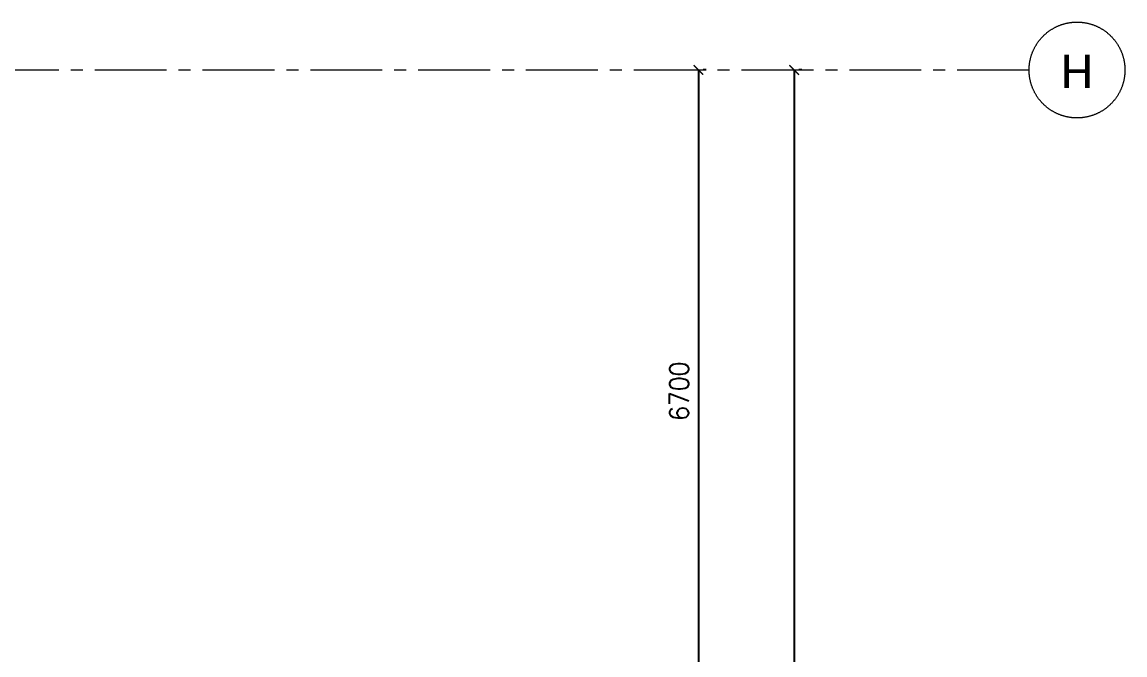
# Model space of a CAD drawing. Header units: millimetres. Extents: x -967280 to 3852, y 2833 to 1955156.
# Drawn here: x -592513 to -581004, y 507737 to 514337 of the extents above; entities that cross this region are included whole.
import ezdxf

# ---------------------------------------------------------------- set-up
doc = ezdxf.new("R2010")
doc.units = ezdxf.units.MM
doc.header["$LTSCALE"] = 1000
doc.header["$PDMODE"] = 35
doc.header["$PDSIZE"] = 25
doc.linetypes.add('Columns_Structural070816$0$CENTER2', pattern=[1.125, 0.75, -0.125, 0.125, -0.125])
doc.linetypes.add('HRZN_Line-Ptrn-Sold', pattern=[9144001.0, 9144000.0, -1])
doc.layers.add('_N-DIM 3', color=7, linetype='Continuous')
doc.layers.add('S -Beams', color=2, linetype='Continuous')
doc.layers.add('A-AX-ATT-100', color=7, linetype='HRZN_Line-Ptrn-Sold', lineweight=18)
doc.layers.add('ST-000-AXIS', color=9, linetype='Columns_Structural070816$0$CENTER2', lineweight=9)
doc.styles.add('Calibri_2', font='calibri.ttf', dxfattribs={"height": 300})
doc.styles.add('TUNELNO', font='romans.shx', dxfattribs={"width": 0.9})
doc.dimstyles.new('Copy(2) of DSEC', dxfattribs={"dimtxt": 200, "dimasz": 100, "dimexe": 50, "dimexo": 80, "dimgap": 100, "dimtad": 1, "dimdec": 0, "dimrnd": 5, "dimzin": 0, "dimdsep": 46, "dimtxsty": 'TUNELNO', "dimblk": 'ARCHTICK', "dimcen": 0.09, "dimclrd": 1, "dimclre": 1, "dimclrt": 3, "dimadec": 0, "dimazin": 0, "dimtfac": 0.78125, "dimtdec": 0, "dimtix": 1, "dimtmove": 2, "dimatfit": 3, "dimldrblk": 'ARCHTICK', "dimfxl": 1, "dimtolj": 1, "dimtzin": 0, "dimarcsym": 0})

# ---------------------------------------------------------------- blocks, each defined once
blk = doc.blocks.new('Grid - HRZN_G-Datm-Grid-Head-1554275-FIRST FLOOR FFL_1_')
at = {"layer": 'A-AX-ATT-100'}
blk.add_circle((0, 0), 5, dxfattribs=at)
blk = doc.blocks.new('_ArchTick')
at = {"color": 0, "linetype": 'ByBlock', "const_width": 0.15}
blk.add_lwpolyline([(-0.5, -0.5), (0.5, 0.5)], dxfattribs=at)
blk = doc.blocks.new('*D1497')
at = {"layer": '_N-DIM 3', "color": 1, "linetype": 'Continuous', "lineweight": -2, "ltscale": 30, "transparency": 16777216}
for p, q in [((572272, 737040), (572272, 730340)), ((572352, 737040), (572322, 737040)), ((572352, 730340), (572322, 730340))]:
    blk.add_line(p, q, dxfattribs=at)
at = {"layer": 'Defpoints', "color": 0, "linetype": 'Continuous', "ltscale": 30, "transparency": 16777216}
for p in [(572272, 737040), (572272, 730340), (572272, 730340)]:
    blk.add_point(p, dxfattribs=at)
at = {"layer": '_N-DIM 3', "color": 1, "linetype": 'Continuous', "lineweight": -2, "ltscale": 30, "transparency": 16777216, "xscale": 100, "yscale": 100, "zscale": 100}
for p, rotation in [((572272, 737040), 90), ((572272, 730340), 270)]:
    blk.add_blockref('_ArchTick', p, dxfattribs=dict(at, rotation=rotation))
at = {"layer": '_N-DIM 3', "color": 3, "linetype": 'Continuous', "ltscale": 30, "transparency": 16777216, "insert": (572072, 733690), "char_height": 200, "attachment_point": 5, "rotation": 90, "style": 'TUNELNO'}
blk.add_mtext('\\A1;6700', dxfattribs=at)
blk = doc.blocks.new('*D1504')
at = {"layer": '_N-DIM 3', "color": 1, "linetype": 'Continuous', "lineweight": -2, "ltscale": 30, "transparency": 16777216}
for p, q in [((573272, 737040), (573272, 710440)), ((573352, 737040), (573322, 737040)), ((573352, 710440), (573322, 710440))]:
    blk.add_line(p, q, dxfattribs=at)
at = {"layer": 'Defpoints', "color": 0, "linetype": 'Continuous', "ltscale": 30, "transparency": 16777216}
for p in [(573272, 737040), (573272, 710440), (573272, 710440)]:
    blk.add_point(p, dxfattribs=at)
at = {"layer": '_N-DIM 3', "color": 1, "linetype": 'Continuous', "lineweight": -2, "ltscale": 30, "transparency": 16777216, "xscale": 100, "yscale": 100, "zscale": 100}
for p, rotation in [((573272, 737040), 90), ((573272, 710440), 270)]:
    blk.add_blockref('_ArchTick', p, dxfattribs=dict(at, rotation=rotation))
at = {"layer": '_N-DIM 3', "color": 3, "linetype": 'Continuous', "ltscale": 30, "transparency": 16777216, "insert": (573072, 723740), "char_height": 200, "attachment_point": 5, "rotation": 90, "style": 'TUNELNO'}
blk.add_mtext('\\A1;26600', dxfattribs=at)
blk = doc.blocks.new('AXES-00')
at = {"layer": 'ST-000-AXIS'}
blk.add_line((575723.2, 737039.7), (505674.3, 737039.7), dxfattribs=at)
at = {"layer": 'A-AX-ATT-100', "xscale": 100.0000000000001, "yscale": 100.0000000000001, "zscale": 100.0000000000001, "rotation": 90}
blk.add_blockref('Grid - HRZN_G-Datm-Grid-Head-1554275-FIRST FLOOR FFL_1_', (576223.2, 737039.7), dxfattribs=at)
at = {"layer": 'A-AX-ATT-100', "linetype": 'Continuous', "lineweight": 13, "insert": (576054.2, 737201), "char_height": 350, "width": 416.877, "attachment_point": 1, "style": 'Calibri_2'}
blk.add_mtext('H', dxfattribs=at)
at = {"layer": '_N-DIM 3', "color": 3, "linetype": 'Continuous', "ltscale": 30}
for base, p1, p2, picture, middle in [((572272.5, 730339.7), (572272.5, 737039.7), (572272.5, 730339.7), '*D1497', (572072.5, 733689.7)), ((573272.5, 710439.7), (573272.5, 737039.7), (573272.5, 710439.7), '*D1504', (573072.5, 723739.7))]:
    dim = blk.add_linear_dim(base=base, p1=p1, p2=p2, angle=90, dimstyle='Copy(2) of DSEC', dxfattribs=at)
    dim.commit()
    dim.dimension.update_dxf_attribs({"geometry": picture, "text_midpoint": middle})

msp = doc.modelspace()

# ---------------------------------------------------------------- block references
at = {"layer": 'S -Beams'}
msp.add_blockref('AXES-00', (-1157727.6, -223202.4), dxfattribs=at)

doc.saveas('drawing.dxf')
